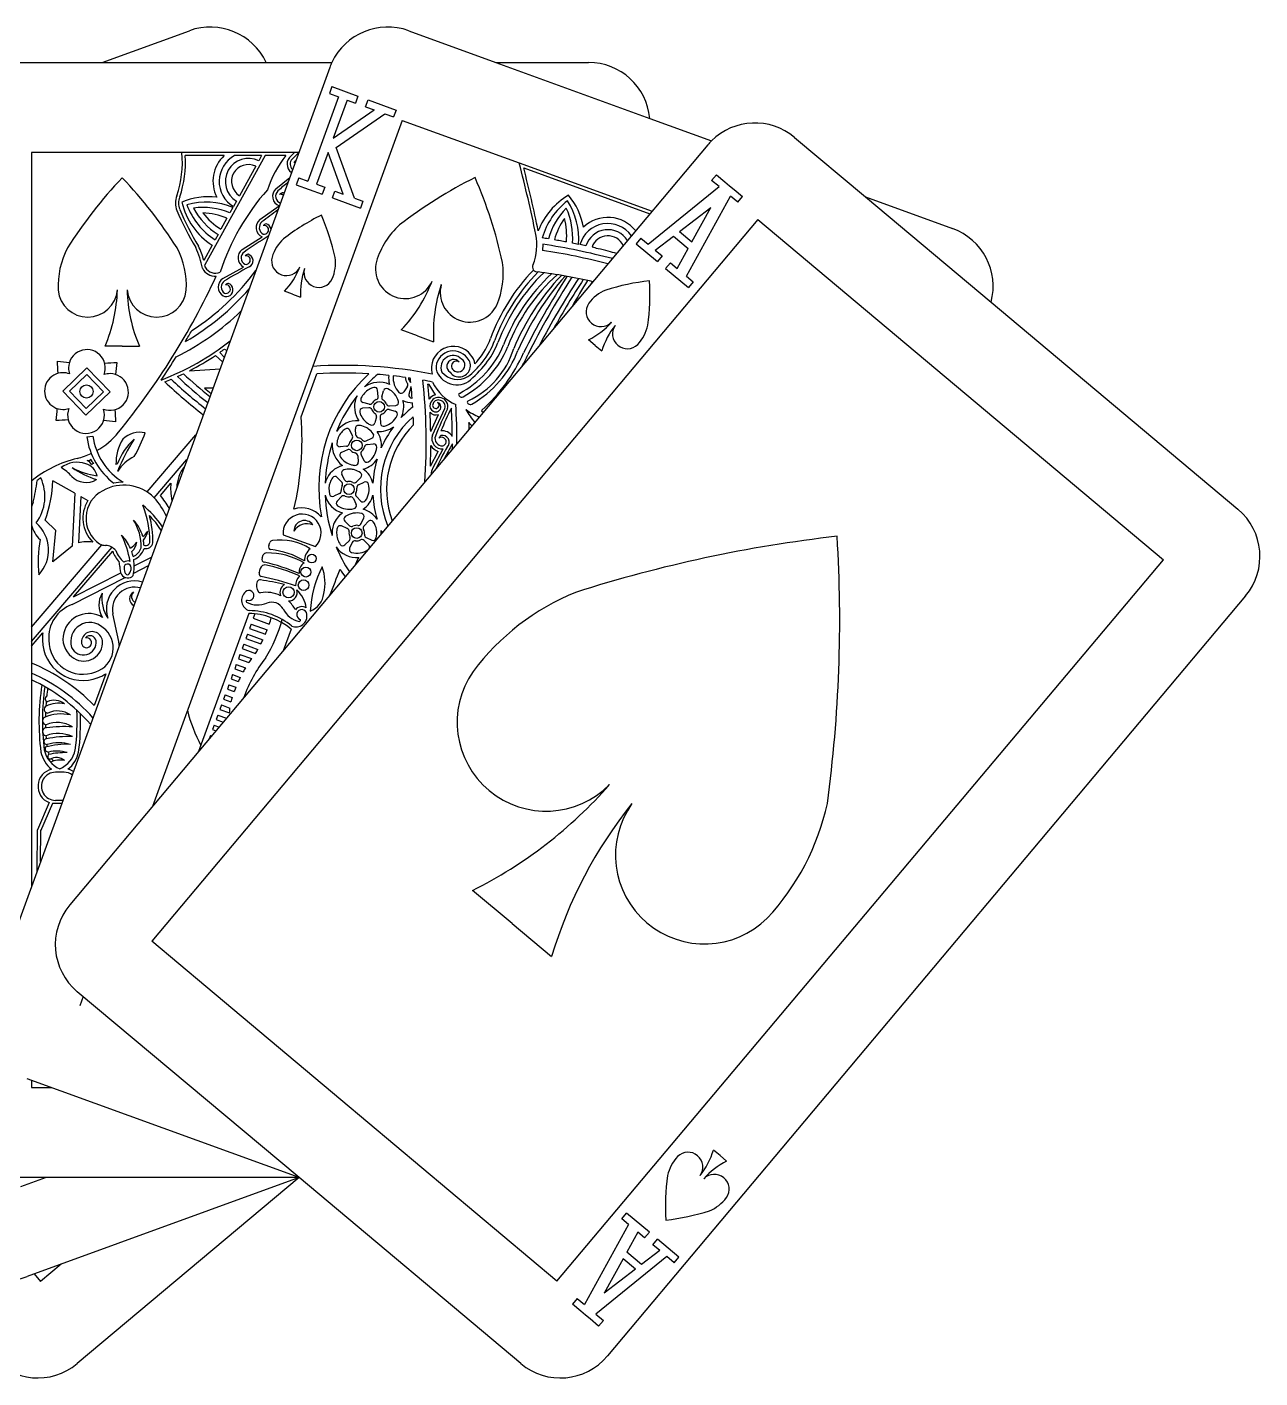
# Model space of a CAD drawing. Extents: x -8.12 to -1.88, y -2.46 to 1.93.
# Drawn here: x -5.883 to -1.879, y -2.463 to 1.927 of the extents above; entities that cross this region are included whole.
import ezdxf

# ---------------------------------------------------------------- set-up
doc = ezdxf.new("R2010")
doc.units = 0
doc.header["$MEASUREMENT"] = 0
doc.linetypes.add('solid', pattern=[0])
doc.layers.get('0').update_dxf_attribs({"linetype": 'solid'})
doc.layers.add('7', color=7, linetype='solid')

msp = doc.modelspace()

# ---------------------------------------------------------------- linework, layer by layer
at = {"color": 3, "linetype": 'solid'}
for p, q in [((-4.900166, 1.795419), (-6.002846, -1.234169)), ((-4.893011, 1.733211), (-4.901219, 1.710658)), ((-4.893011, 1.733211), (-4.808439, 1.702429)), ((-4.872089, 1.700055), (-4.971746, 1.42625)), ((-4.901219, 1.710658), (-4.872089, 1.700055)), ((-4.843898, 1.689795), (-4.888997, 1.565886)), ((-4.843898, 1.689795), (-4.816647, 1.679876)), ((-4.808439, 1.702429), (-4.816647, 1.679876)), ((-4.783758, 1.667905), (-4.775549, 1.690458)), ((-4.775549, 1.690458), (-4.684399, 1.657282)), ((-4.888997, 1.565886), (-4.755498, 1.657619)), ((-4.879749, 1.535841), (-4.720868, 1.645015)), ((-4.783758, 1.667905), (-4.755498, 1.657619)), ((-4.720868, 1.645015), (-4.692608, 1.634729)), ((-4.684399, 1.657282), (-4.692608, 1.634729)), ((-4.664759, 1.623529), (-4.955474, 0.824795)), ((-4.664759, 1.623529), (-4.284615, 1.485168)), ((-3.672373, 1.543719), (-5.744733, -0.926023)), ((-5.380164, 1.519), (-5.869, 1.519)), ((-5.869, 1.519), (-5.869, 0.451476)), ((-5.000774, 1.519), (-5.380164, 1.519)), ((-5.243233, 1.509), (-5.369394, 1.509)), ((-5.110162, 1.509), (-5.305912, 1.154332)), ((-5.121584, 1.509), (-5.209168, 1.509)), ((-5.121584, 1.509), (-5.130994, 1.49195)), ((-5.042922, 1.509), (-5.110162, 1.509)), ((-5.025386, 1.508784), (-5.0141, 1.519)), ((-4.905799, 1.519724), (-4.943555, 1.41599)), ((-4.856262, 1.384218), (-4.905799, 1.519724)), ((-4.819417, 1.370808), (-4.879749, 1.535841)), ((-5.140666, 1.474426), (-5.193359, 1.378955)), ((-4.284615, 1.485168), (-3.853246, 1.328163)), ((-4.270199, 1.469279), (-3.860087, 1.320011)), ((-5.075565, 1.401564), (-5.030224, 1.438086)), ((-5.000876, 1.436853), (-5.009085, 1.4143)), ((-5.009085, 1.4143), (-4.924512, 1.383519)), ((-5.000876, 1.436853), (-4.971746, 1.42625)), ((-4.943555, 1.41599), (-4.916304, 1.406071)), ((-4.916304, 1.406071), (-4.924512, 1.383519)), ((-3.8659, 1.221296), (-3.635861, 1.408636)), ((-3.659837, 1.428755), (-3.64441, 1.44714)), ((-3.635861, 1.408636), (-3.659837, 1.428755)), ((-3.64441, 1.44714), (-3.616913, 1.424067)), ((-3.616913, 1.424067), (-3.601895, 1.411465)), ((-3.601895, 1.411465), (-3.586877, 1.398864)), ((-5.20303, 1.361432), (-5.212699, 1.343914)), ((-4.891623, 1.371548), (-4.883415, 1.394101)), ((-4.891623, 1.371548), (-4.800473, 1.338372)), ((-4.883415, 1.394101), (-4.856262, 1.384218)), ((-4.819417, 1.370808), (-4.792264, 1.360925)), ((-4.792264, 1.360925), (-4.800473, 1.338372)), ((-3.74172, 1.117097), (-3.59866, 1.377421)), ((-3.574806, 1.357406), (-3.59866, 1.377421)), ((-3.586877, 1.398864), (-3.559379, 1.375791)), ((-3.574806, 1.357406), (-3.559379, 1.375791)), ((-5.214708, 1.340273), (-5.224315, 1.322867)), ((-5.127202, 1.30114), (-5.064813, 1.345726)), ((-3.764634, 1.262199), (-3.662871, 1.340437)), ((-3.724413, 1.228449), (-3.662871, 1.340437)), ((-3.509953, 1.301682), (-5.478168, -1.043947)), ((-5.233922, 1.305461), (-5.253479, 1.270027)), ((-3.509953, 1.301682), (-2.192356, 0.196087)), ((-5.263036, 1.252711), (-5.27259, 1.2354)), ((-5.184534, 1.203856), (-5.119682, 1.244776)), ((-3.889647, 1.241222), (-3.905074, 1.222837)), ((-3.889647, 1.241222), (-3.865899, 1.221296)), ((-3.842918, 1.202012), (-3.784119, 1.247219)), ((-3.784119, 1.247219), (-3.736196, 1.207007)), ((-3.764634, 1.262199), (-3.724413, 1.228449)), ((-5.282141, 1.218096), (-5.30937, 1.168761)), ((-4.2081, 1.221239), (-4.209306, 1.201192)), ((-3.905074, 1.222837), (-3.83613, 1.164986)), ((-3.842918, 1.202012), (-3.820703, 1.183371)), ((-3.771756, 1.1423), (-3.736196, 1.207007)), ((-5.247371, 1.110032), (-5.180271, 1.147152)), ((-3.820703, 1.183371), (-3.83613, 1.164986)), ((-3.809318, 1.142489), (-3.793891, 1.160874)), ((-3.809318, 1.142489), (-3.735012, 1.080138)), ((-3.793891, 1.160874), (-3.771756, 1.1423)), ((-3.74172, 1.117097), (-3.719585, 1.098523)), ((-3.719585, 1.098523), (-3.735012, 1.080138)), ((-5.020972, 1.058561), (-5.047225, 1.068117)), ((-5.020972, 1.058561), (-4.994718, 1.049006)), ((-4.615358, 0.923411), (-4.667864, 0.942522)), ((-4.615358, 0.923411), (-4.562851, 0.9043)), ((-5.574123, 0.89), (-5.63, 0.89)), ((-5.574123, 0.89), (-5.518247, 0.89)), ((-5.242025, 0.88046), (-5.234869, 0.875829)), ((-4.037914, 0.892617), (-4.059316, 0.910576)), ((-4.037914, 0.892617), (-4.016512, 0.874659)), ((-5.271152, 0.860103), (-5.248401, 0.838651)), ((-5.257617, 0.869343), (-5.242732, 0.854227)), ((-5.766822, 0.744105), (-5.68874, 0.819097)), ((-5.745613, 0.743677), (-5.689168, 0.797888)), ((-5.689168, 0.797888), (-5.634956, 0.741443)), ((-5.68874, 0.819097), (-5.613748, 0.741015)), ((-4.955474, 0.824795), (-5.476271, -0.606083)), ((-5.355927, 0.810059), (-5.256547, 0.81627)), ((-4.99286, 0.660679), (-4.942158, 0.799981)), ((-5.27955, 0.75307), (-5.306433, 0.75307)), ((-4.742752, 0.72645), (-4.744542, 0.746907)), ((-4.648261, 0.757963), (-4.66004, 0.741141)), ((-4.636595, 0.756835), (-4.642937, 0.733166)), ((-4.557111, 0.731776), (-4.577341, 0.765291)), ((-5.69183, 0.666023), (-5.766822, 0.744105)), ((-5.691402, 0.687232), (-5.745613, 0.743677)), ((-5.613748, 0.741015), (-5.69183, 0.666023)), ((-5.634956, 0.741443), (-5.691402, 0.687232)), ((-4.772456, 0.701525), (-4.792292, 0.70684)), ((-4.731058, 0.725427), (-4.725743, 0.745263)), ((-4.773479, 0.689831), (-4.793937, 0.688041)), ((-4.748555, 0.660127), (-4.75387, 0.640291)), ((-4.73686, 0.659104), (-4.73507, 0.638646)), ((-4.707156, 0.684028), (-4.68732, 0.678713)), ((-4.706133, 0.695723), (-4.685675, 0.697513)), ((-4.572302, 0.612463), (-4.546764, 0.667702)), ((-4.566481, 0.601225), (-4.526458, 0.687796)), ((-4.826569, 0.598196), (-4.835248, 0.616808)), ((-4.81523, 0.601234), (-4.81702, 0.621692)), ((-5.689265, 0.59517), (-5.669454, 0.597913)), ((-5.493267, 0.416097), (-5.334625, 0.601752)), ((-4.781649, 0.581847), (-4.763037, 0.590525)), ((-4.778611, 0.570507), (-4.758153, 0.572297)), ((-4.845957, 0.564615), (-4.866414, 0.562825)), ((-4.842919, 0.553276), (-4.86153, 0.544597)), ((-4.809338, 0.533888), (-4.807548, 0.513431)), ((-4.797999, 0.536926), (-4.78932, 0.518315)), ((-4.573369, 0.499871), (-4.547726, 0.547873)), ((-4.565403, 0.493562), (-4.532072, 0.555953)), ((-5.590325, 0.50643), (-5.594405, 0.50541)), ((-5.469917, 0.397242), (-5.363905, 0.521307)), ((-5.869, 0.451476), (-5.869, -0.866431)), ((-5.728091, 0.412419), (-5.799831, 0.452748)), ((-5.450224, 0.404896), (-5.415812, 0.445167)), ((-4.861466, 0.44901), (-4.875987, 0.463531)), ((-4.85185, 0.455743), (-4.860528, 0.474355)), ((-4.813663, 0.44901), (-4.799142, 0.463531)), ((-4.806929, 0.439394), (-4.788318, 0.448073)), ((-5.728091, 0.412419), (-5.737137, 0.24055)), ((-5.708645, 0.40137), (-5.716567, 0.250863)), ((-5.708645, 0.40137), (-5.685734, 0.388352)), ((-4.868199, 0.410823), (-4.886811, 0.402144)), ((-4.861466, 0.401207), (-4.875987, 0.386686)), ((-4.813663, 0.401207), (-4.799142, 0.386686)), ((-4.823279, 0.394474), (-4.8146, 0.375862)), ((-5.789433, 0.290436), (-5.824737, 0.324703)), ((-4.8365, 0.306502), (-4.851021, 0.321023)), ((-4.798313, 0.313235), (-4.789635, 0.331847)), ((-4.788697, 0.306502), (-4.774176, 0.321023)), ((-5.799081, 0.188591), (-5.789433, 0.290436)), ((-5.051591, 0.276604), (-4.94667, 0.238416)), ((-4.843233, 0.296885), (-4.861845, 0.305564)), ((-4.781964, 0.268315), (-4.763352, 0.259636)), ((-5.869, -0.023615), (-5.640048, 0.244322)), ((-5.869, -0.069795), (-5.607357, 0.2364)), ((-5.737137, 0.24055), (-5.799082, 0.188591)), ((-5.732013, 0.075125), (-5.605192, 0.22354)), ((-5.098511, 0.241757), (-5.094914, 0.251639)), ((-4.8365, 0.258699), (-4.851021, 0.244178)), ((-4.826884, 0.251965), (-4.835563, 0.233354)), ((-4.788697, 0.258699), (-4.774176, 0.244178)), ((-5.582165, 0.17391), (-5.584205, 0.19125)), ((-5.536865, 0.152395), (-5.489337, 0.176684)), ((-5.535246, 0.175683), (-5.479294, 0.204277)), ((-5.119799, 0.200812), (-5.115954, 0.211376)), ((-4.162124, -2.148239), (-2.192356, 0.196087)), ((-5.736586, 0.050327), (-5.564409, 0.138318)), ((-5.732013, 0.075125), (-5.578828, 0.15341)), ((-5.547995, 0.15606), (-5.545445, 0.16473)), ((-1.925792, 0.078164), (-3.998152, -2.391579)), ((-5.585483, -0.069719), (-5.604329, 0.020583)), ((-5.162809, 0.021243), (-5.32592, -0.426902)), ((-5.143735, 0.020091), (-5.14894, 0.005791)), ((-5.14894, 0.005791), (-5.096494, -0.013298)), ((-5.869, -0.085189), (-5.832149, -0.042063)), ((-5.15578, -0.013003), (-5.16091, -0.027099)), ((-5.16091, -0.027099), (-5.109025, -0.045983)), ((-5.15578, -0.013003), (-5.103363, -0.032082)), ((-5.025956, -0.029632), (-5.05153, -0.099896)), ((-5.179721, -0.078782), (-5.184852, -0.092877)), ((-5.179721, -0.078782), (-5.133576, -0.095577)), ((-5.167751, -0.045893), (-5.172881, -0.059988)), ((-5.172881, -0.059988), (-5.123953, -0.077796)), ((-5.167751, -0.045893), (-5.11726, -0.06427)), ((-5.191692, -0.111671), (-5.196822, -0.125766)), ((-5.196822, -0.125766), (-5.162692, -0.138189)), ((-5.191692, -0.111671), (-5.1538, -0.125462)), ((-5.184852, -0.092877), (-5.141085, -0.108807)), ((-5.627818, -0.17455), (-5.665378, -0.277746)), ((-5.203663, -0.14456), (-5.208793, -0.158656)), ((-5.208793, -0.158656), (-5.181377, -0.168634)), ((-5.203663, -0.14456), (-5.173716, -0.15546)), ((-5.227604, -0.210339), (-5.232735, -0.224434)), ((-5.227604, -0.210339), (-5.205166, -0.218506)), ((-5.215634, -0.177449), (-5.220764, -0.191545)), ((-5.220764, -0.191545), (-5.197287, -0.20009)), ((-5.215634, -0.177449), (-5.190802, -0.186488)), ((-5.239575, -0.243228), (-5.244705, -0.257323)), ((-5.244705, -0.257323), (-5.221048, -0.265934)), ((-5.239575, -0.243228), (-5.216856, -0.251497)), ((-5.232735, -0.224434), (-5.210503, -0.232526)), ((-5.251546, -0.276117), (-5.256676, -0.290213)), ((-5.256676, -0.290213), (-5.225254, -0.301649)), ((-5.251546, -0.276117), (-5.224721, -0.285881)), ((-5.275487, -0.341896), (-5.280617, -0.355991)), ((-5.275487, -0.341896), (-5.25948, -0.347722)), ((-5.263516, -0.309006), (-5.268647, -0.323102)), ((-5.268647, -0.323102), (-5.2458, -0.331417)), ((-5.263516, -0.309006), (-5.235539, -0.319189)), ((-5.287458, -0.374785), (-5.291494, -0.385874)), ((-5.287458, -0.374785), (-5.283422, -0.376254)), ((-5.280617, -0.355991), (-5.269741, -0.35995)), ((-5.762777, -0.494656), (-5.791193, -0.494656)), ((-5.811665, -0.59313), (-5.849377, -0.682091)), ((-5.800916, -0.595958), (-5.83925, -0.686384)), ((-5.770556, -0.595958), (-5.800916, -0.595958)), ((-5.766916, -0.585958), (-5.791193, -0.585958)), ((-5.850523, -0.815665), (-5.849377, -0.682091)), ((-5.839257, -0.784712), (-5.838378, -0.682186)), ((-4.307992, -0.986141), (-4.436404, -0.87839)), ((-4.307992, -0.986141), (-4.17958, -1.093891)), ((-4.162124, -2.148239), (-5.478168, -1.043947)), ((-5.701078, -1.223735), (-5.712025, -1.25381)), ((-5.869, -1.49572), (-5.869, -1.519)), ((-5.869, -1.519), (-5.805038, -1.519)), ((-3.632611, -1.740477), (-3.654013, -1.722519)), ((-3.632611, -1.740477), (-3.611209, -1.758435)), ((-5.821618, -1.81201), (-5.904247, -1.842084)), ((-3.951716, -1.945732), (-3.936289, -1.927347)), ((-3.861983, -1.989697), (-3.936289, -1.927347)), ((-3.92958, -1.964306), (-4.07264, -2.22463)), ((-3.92958, -1.964306), (-3.951716, -1.945732)), ((-3.899545, -1.989509), (-3.935104, -2.054216)), ((-3.877409, -2.008083), (-3.899545, -1.989509)), ((-3.861983, -1.989697), (-3.877409, -2.008083)), ((-3.850598, -2.03058), (-3.835171, -2.012195)), ((-3.766227, -2.070046), (-3.835171, -2.012195)), ((-3.887182, -2.094427), (-3.935104, -2.054216)), ((-3.828383, -2.049221), (-3.887182, -2.094427)), ((-3.828383, -2.049221), (-3.850598, -2.03058)), ((-5.772069, -2.09302), (-5.839428, -2.149541)), ((-3.805401, -2.068505), (-4.03544, -2.255845)), ((-3.946888, -2.075658), (-4.00843, -2.187646)), ((-3.906667, -2.109407), (-3.946888, -2.075658)), ((-3.781654, -2.088431), (-3.805401, -2.068505)), ((-3.781654, -2.088431), (-3.766227, -2.070046)), ((-5.86, -2.125024), (-5.839428, -2.149541)), ((-3.906667, -2.109407), (-4.00843, -2.187646)), ((-4.096494, -2.204614), (-4.111921, -2.222999)), ((-4.084424, -2.246072), (-4.111921, -2.222999)), ((-4.096494, -2.204614), (-4.07264, -2.22463)), ((-4.069406, -2.258674), (-4.084424, -2.246072)), ((-4.054387, -2.271276), (-4.069406, -2.258674)), ((-4.02689, -2.294349), (-4.054387, -2.271276)), ((-4.03544, -2.255845), (-4.011463, -2.275964)), ((-4.011463, -2.275964), (-4.02689, -2.294349))]:
    msp.add_line(p, q, dxfattribs=at)
for centre, radius in [((-5.690285, 0.74256), 0.021304), ((-4.739806, 0.692777), 0.01725), ((-4.812284, 0.567561), 0.01725), ((-4.837564, 0.425108), 0.01725), ((-4.812599, 0.2826), 0.01725), ((-4.95848, 0.199615), 0.014151), ((-4.977545, 0.156006), 0.016279), ((-5.033916, 0.090164), 0.018125), ((-4.985118, 0.113269), 0.017315)]:
    msp.add_circle(centre, radius, dxfattribs=at)
for centre, radius, start, end in [((-5.725227, 1.488002), 0.346453, -18.419935, 5.133296), ((-5.725227, 1.488002), 0.356453, -18.419935, 3.377181), ((-4.738227, 1.273201), 0.385279, 142.264175, 161.114055), ((-5.004931, 1.481757), 0.033895, 127.119155, 234.897327), ((-5.004931, 1.481757), 0.023895, 137.184056, 228.309707), ((-4.013611, 0.481414), 1.432206, 133.569507, 134.781203), ((-5.002672, 1.477035), 0.01691, 118.013601, 144.379989), ((-5.011875, 1.473475), 0.014157, 91.285287, 108.719242), ((-4.49972, 0.417445), 1.481474, 136.48767, 147.703403), ((-6.648527, 0.417445), 1.481474, 32.296597, 43.51233), ((-4.119976, 0.321386), 1.432206, 129.757663, 131.481203), ((-3.767372, 0.111887), 1.481474, 116.48767, 127.703403), ((-5.78659, 0.846822), 1.481474, 12.296597, 23.51233), ((-5.342774, 1.35456), 0.058854, 155.965801, 204.034199), ((-5.342774, 1.35456), 0.048854, 155.965801, 204.034199), ((-4.530132, 0.891203), 0.764631, 138.495321, 161.743338), ((-5.052069, 1.377134), 0.033895, 133.884056, 247.914608), ((-5.052069, 1.377134), 0.023895, 133.884056, 249.234226), ((-5.050086, 1.37229), 0.01691, 106.024107, 141.079989), ((-5.059478, 1.369266), 0.014157, 53.793863, 105.419242), ((-5.058254, 1.36677), 0.022053, 64.933457, 80.866641), ((-4.468189, 1.726883), 1.009384, 203.116947, 210.787151), ((-4.468189, 1.726883), 0.999384, 203.116947, 210.813177), ((-4.235377, 0.167746), 1.432206, 125.576012, 128.181203), ((-5.105151, 1.275399), 0.033895, 130.584056, 244.614608), ((-5.105151, 1.275399), 0.023895, 130.584056, 242.762144), ((-5.113, 1.26797), 0.014157, -102.595618, 102.119242), ((-5.10345, 1.270449), 0.01691, 102.724107, 137.779989), ((-5.111922, 1.265408), 0.022053, 16.569741, 77.566641), ((-4.596978, 0.652799), 0.740737, 116.48767, 127.703403), ((-5.606588, 1.020267), 0.740737, 12.296597, 23.51233), ((-4.495746, 1.088469), 0.264193, 132.256323, 163.040575), ((-4.359431, 0.021004), 1.432206, 121.125857, 124.881203), ((-4.961166, 1.141091), 0.132097, 132.256323, 163.040575), ((-4.524803, -0.866871), 2.131991, 80.969587, 81.504037), ((-4.524803, -0.866871), 2.131991, 79.900686, 80.435137), ((-4.524803, -0.866871), 2.131991, 79.366236, 79.900686), ((-5.518179, 1.086014), 0.264193, 152.256323, 183.040575), ((-5.630068, 1.086014), 0.264193, 356.959425, 387.743677), ((-5.567954, 1.099144), 0.257791, 9.774626, 25.525631), ((-5.567954, 1.099144), 0.267791, 15.068033, 25.625118), ((-5.164002, 1.176887), 0.033895, 127.284056, 241.314608), ((-5.164002, 1.176887), 0.023895, 127.284056, 239.462144), ((-5.162588, 1.171848), 0.01691, 99.424107, 134.479989), ((-5.171337, 1.167303), 0.022053, -65.068924, 74.266641), ((-4.524803, -0.866871), 2.091991, 75.374846, 81.326022), ((-4.524803, -0.866871), 2.111991, 75.117776, 81.375695), ((-4.524803, -0.866871), 2.131991, 78.297336, 78.831786), ((-4.524803, -0.866871), 2.131991, 77.627868, 78.166845), ((-4.524803, -0.866871), 2.131991, 76.547218, 77.088342), ((-4.524803, -0.866871), 2.131991, 75.625086, 76.547218), ((-4.524803, -0.866871), 2.131991, 74.866054, 75.625086), ((-5.271876, 1.164638), 0.047314, 207.337102, 273.454311), ((-5.567954, 1.099144), 0.267791, 10.128292, 11.89312), ((-5.271876, 1.164638), 0.037314, 209.548795, 294.71729), ((-4.491726, -0.118354), 1.432206, 117.906467, 121.581203), ((-5.172265, 1.169923), 0.014157, -105.895618, 98.819242), ((-5.04094, 1.167314), 0.048177, 165.197296, 335.399486), ((-5.223604, 1.235169), 0.242932, 316.555752, 338.784768), ((-4.752225, 1.063601), 0.242932, 161.215232, 183.444248), ((-4.93577, 1.129035), 0.048177, 164.600514, 334.802704), ((-5.013737, 1.160225), 0.132097, 336.959425, 367.743677), ((-4.655295, 1.140915), 0.096353, 165.197296, 335.399486), ((-4.600888, 1.126737), 0.264193, 336.959425, 367.743677), ((-4.225912, 1.146589), 0.015808, 148.756794, 278.304871), ((-7.435106, 2.118887), 2.386391, 320.782443, 335.186774), ((-5.756928, 1.58618), 0.763593, 302.379922, 323.868664), ((-5.228425, 1.081927), 0.033895, 123.984056, 238.228236), ((-5.228425, 1.081927), 0.023895, 123.984056, 236.162144), ((-5.020623, 1.276625), 0.485864, 316.555752, 338.784768), ((-3.786179, 0.698701), 0.629979, 135.898546, 159.985897), ((-3.786179, 0.698701), 0.614979, 135.342826, 159.985897), ((-3.765069, 0.677723), 0.630188, 134.317851, 159.205898), ((-3.765069, 0.677723), 0.610188, 132.854049, 159.205898), ((-3.765069, 0.677723), 0.595188, 131.701321, 159.205898), ((-4.433034, -0.577747), 1.721478, 76.978239, 83.013066), ((-3.778269, 0.366312), 0.740737, 96.48767, 107.703403), ((-4.60131, 1.056925), 0.740737, 352.296597, 363.51233), ((-5.686043, 1.080728), 0.096353, 185.197296, 355.399486), ((-6.075755, 1.083304), 0.485864, 336.555752, 358.784768), ((-5.072492, 1.083304), 0.485864, 181.215232, 203.444248), ((-5.462204, 1.080728), 0.096353, 184.600514, 354.802704), ((-5.756928, 1.58618), 0.783593, 299.711331, 319.408056), ((-5.2363, 1.07278), 0.022053, -116.885271, 70.966641), ((-5.237076, 1.07545), 0.014157, -109.195618, 95.519242), ((-5.227304, 1.076814), 0.01691, 96.124107, 131.179989), ((-4.077864, 0.933489), 0.485864, 161.215232, 183.444248), ((-4.444955, 1.064358), 0.096353, 164.600514, 334.802704), ((-3.953488, 0.949715), 0.132097, 112.256323, 143.040575), ((-4.019482, 1.001641), 0.048177, 145.197296, 315.399486), ((-5.756928, 1.58618), 0.813593, 296.125719, 314.368048), ((-4.167923, 1.127879), 0.242932, 296.555752, 318.784768), ((-7.435106, 2.118887), 2.396391, 329.582554, 330.567717), ((-3.783651, 0.805436), 0.242932, 141.215232, 163.444248), ((-3.933747, 0.9297), 0.048177, 144.600514, 314.802704), ((-3.996344, 0.985675), 0.132097, 316.959425, 347.743677), ((-5.68874, 0.819097), 0.05969, 338.766592, 540), ((-5.756928, 1.58618), 0.863593, 290.978945, 308.145539), ((-5.756928, 1.58618), 0.873593, 304.859048, 306.114971), ((-4.498674, 0.817964), 0.071404, 36.767815, 195.376564), ((-4.59892, 0.994742), 0.235, 320.886945, 339.985897), ((-4.59892, 0.994742), 0.25, 320.886945, 339.985897), ((-4.587924, 0.990199), 0.25, 323.360717, 339.205898), ((-5.668427, 1.825369), 0.991166, 263.251777, 265.533595), ((-6.773062, 0.764417), 0.991135, 2.15366, 4.435549), ((-5.668427, 1.825369), 0.991166, 272.153594, 274.435421), ((-4.607507, 0.720703), 0.991135, 173.251562, 175.533453), ((-7.435106, 2.118887), 2.396391, 326.028557, 328.189215), ((-5.756928, 1.58618), 0.873593, 297.324163, 303.784147), ((-4.498674, 0.817964), 0.056404, 36.767815, 182.779495), ((-4.500013, 0.820635), 0.039137, 44.176761, 202.365468), ((-4.497461, 0.82423), 0.022593, 36.667123, 238.291778), ((-4.479924, 0.826586), 0.036479, 216.264409, 403.562591), ((-4.489218, 0.825168), 0.015975, 51.797703, 233.60135), ((-4.48375, 0.828929), 0.022351, 228.031773, 418.116207), ((-4.647162, 1.033965), 0.312175, 308.865081, 320.886945), ((-4.479924, 0.826586), 0.051479, 6.505572, 43.562591), ((-4.707045, 1.078793), 0.398455, 311.577362, 323.360717), ((-4.647162, 1.033965), 0.297175, 317.296361, 320.886945), ((-5.766822, 0.744105), 0.05969, 89.999943, 270), ((-5.766822, 0.744105), 0.05969, 68.766592, 89.999943), ((-5.68874, 0.819097), 0.05969, 180, 198.920618), ((-5.613748, 0.741015), 0.05969, 248.766592, 450), ((-5.613748, 0.741015), 0.05969, 90, 108.920618), ((-5.756928, 1.58618), 0.873593, 294.462914, 295.87844), ((-4.298431, 1.971272), 1.611165, 227.100767, 231.722216), ((-4.298431, 1.971272), 1.591165, 227.391011, 231.484187), ((-4.857312, -0.664925), 1.492362, 78.803026, 93.718516), ((-4.857312, -0.664925), 1.467362, 86.706788, 93.314801), ((-4.433147, 0.429632), 0.502688, 132.540316, 190.767373), ((-4.420979, 0.424648), 0.494617, 130.962995, 137.710295), ((-4.857312, -0.664925), 1.467362, 84.173149, 85.619509), ((-4.628873, 0.785652), 0.08, 173.394141, 194.658046), ((-4.628873, 0.785652), 0.06525, 173.283136, 224.57225), ((-4.857312, -0.664925), 1.467362, 82.035128, 83.597182), ((-4.48762, 0.834443), 0.070077, 195.914014, 309.954426), ((-4.484799, 0.849472), 0.06749, 220.38671, 299.783441), ((-5.756928, 1.58618), 0.873593, 291.596218, 293.061097), ((-4.298431, 1.971272), 1.651165, 226.482197, 232.180062), ((-4.298431, 1.971272), 1.631165, 226.797813, 231.954094), ((-4.298431, 1.971272), 1.581165, 230.393907, 231.362788), ((-4.739806, 0.692777), 0.06525, 120, 154.57225), ((-4.739806, 0.692777), 0.08, 65.215368, 126.039011), ((-4.739806, 0.692777), 0.06525, 105.42775, 120), ((-4.754504, 0.746036), 0.01, 5, 105.42775), ((-4.716083, 0.742674), 0.01, 64.57225, 165), ((-4.739806, 0.692777), 0.06525, 15.42775, 64.57225), ((-4.628873, 0.785652), 0.02525, 174.022984, 218.51956), ((-4.656453, 0.763699), 0.01, 325, 398.51956), ((-4.628873, 0.785652), 0.01525, 175.4562, 236.42514), ((-4.857312, -0.664925), 1.467362, 81.43314, 81.644189), ((-6.527156, 0.574699), 1.900219, 5.967553, 6.386352), ((-4.631765, 0.75554), 0.005, 144.604826, 165), ((-6.527156, 0.574699), 1.900219, 4.400692, 5.548754), ((-6.527156, 0.574699), 1.940219, -3.716922, 6.053172), ((-4.857312, -0.664925), 1.467362, 78.568007, 79.811505), ((-4.857312, -0.664925), 1.457362, 78.924153, 79.083697), ((-6.527156, 0.574699), 1.955219, 4.207342, 5.616791), ((-4.427689, 0.841272), 0.154525, 206.085505, 245.893629), ((-4.420979, 0.424648), 0.494617, 142.163124, 157.710305), ((-4.739806, 0.692777), 0.08, 160, 214.658032), ((-4.739806, 0.692777), 0.08, 153.834408, 160), ((-4.789704, 0.7165), 0.01, 154.57225, 255), ((-4.769868, 0.711185), 0.01, 255, 328.51956), ((-4.739806, 0.692777), 0.02525, 111.48044, 148.51956), ((-4.752714, 0.725578), 0.01, 291.48044, 365), ((-4.721398, 0.722839), 0.01, 165, 238.51956), ((-4.739806, 0.692777), 0.02525, 21.48044, 58.51956), ((-4.686547, 0.707474), 0.01, 275, 375.42775), ((-4.668231, 0.746877), 0.01, 224.57225, 325), ((-4.739806, 0.692777), 0.08, 334.183269, 374.658057), ((-4.628873, 0.785652), 0.08, 245.215368, 268.148677), ((-4.633277, 0.730578), 0.01, 165, 265.42775), ((-4.628873, 0.785652), 0.06525, 265.42775, 266.779099), ((-6.527156, 0.574699), 1.900219, 3.535797, 3.952907), ((-4.546011, 0.693783), 0.039581, 106.285761, 142.011195), ((-4.546011, 0.693783), 0.029581, -14.060119, 163.776321), ((-4.555477, 0.698004), 0.010482, -211.439574, 60.334325), ((-4.547721, 0.697393), 0.01777, 67.539756, 159.999864), ((-4.555186, 0.692089), 0.0158, 235.899178, 431.945847), ((-4.545317, 0.694341), 0.019962, -19.138999, 77.310204), ((-6.773062, 0.764417), 0.991135, 353.251562, 355.533453), ((-5.766822, 0.744105), 0.05969, 270, 288.920618), ((-5.69183, 0.666023), 0.05969, 158.766592, 378.920618), ((-4.607507, 0.720703), 0.991135, 182.15366, 184.435549), ((-5.983183, 0.587341), 0.993035, -13.243508, 4.235289), ((-4.793065, 0.678079), 0.01, 95, 195.42775), ((-4.739806, 0.692777), 0.06525, 195.42775, 234.306295), ((-4.772608, 0.679869), 0.01, 21.48044, 95), ((-4.739806, 0.692777), 0.02525, 201.48044, 238.51956), ((-4.758214, 0.662715), 0.01, 345, 418.51956), ((-4.726898, 0.659975), 0.01, 111.48044, 185), ((-4.420979, 0.424648), 0.314617, 131.363305, 202.379717), ((-4.739806, 0.692777), 0.02525, 291.48044, 328.51956), ((-4.739806, 0.692777), 0.06525, 285.42775, 334.57225), ((-4.709744, 0.674369), 0.01, 75, 148.51956), ((-4.707004, 0.705685), 0.01, 201.48044, 275), ((-4.689908, 0.669054), 0.01, 334.57225, 435), ((-4.420979, 0.424648), 0.339617, 128.104142, 136.613409), ((-6.527156, 0.574699), 1.900219, 1.800228, 2.596394), ((-4.556604, 0.696209), 0.018743, 161.849736, 246.612029), ((-4.555186, 0.692089), 0.0258, 221.491037, 289.050351), ((-6.527156, 0.574699), 1.955219, 1.106711, 2.940409), ((-3.230862, 0.057113), 1.432206, 153.926734, 157.818083), ((-3.230862, 0.057113), 1.422206, 153.636068, 156.921347), ((-6.527156, 0.574699), 2.025219, 0.608006, 3.226198), ((-6.527156, 0.574699), 2.040219, -0.048874, 3.527323), ((-4.023047, 0.953768), 0.512119, 211.781413, 217.529932), ((-5.712142, -0.340249), 0.991166, 92.153594, 94.435421), ((-5.712142, -0.340249), 0.991166, 83.251777, 85.533595), ((-4.812284, 0.567561), 0.08, 85.215402, 146.039085), ((-4.812284, 0.567561), 0.06525, 125.42775, 140), ((-4.844311, 0.612582), 0.01, 25, 125.42775), ((-4.807058, 0.622564), 0.01, 84.57225, 185), ((-4.812284, 0.567561), 0.06525, 65.5671, 84.57225), ((-4.812284, 0.567561), 0.06525, 54.306321, 65.5671), ((-4.739806, 0.692777), 0.06525, 234.306295, 244.57225), ((-4.812284, 0.567561), 0.06525, 35.42775, 54.306321), ((-4.763529, 0.642879), 0.01, 244.57225, 345), ((-4.739806, 0.692777), 0.08, 265.215402, 305.69015), ((-4.725108, 0.639518), 0.01, 185, 285.42775), ((-4.420979, 0.424648), 0.339617, 143.26001, 156.613396), ((-4.420979, 0.424648), 0.294617, 134.608113, 200.324859), ((-4.534271, 0.577893), 0.037053, 29.590754, 97.715421), ((-4.023047, 0.953768), 0.527119, 216.271147, 217.890251), ((-6.527156, 0.574699), 2.080219, 1.248952, 1.851832), ((-5.462414, 0.62658), 0.229016, 187.883006, 232.612591), ((-5.462414, 0.62658), 0.209016, 187.883006, 238.570165), ((-5.779935, 0.768118), 0.25, 299.441044, 320.782443), ((-5.447934, 0.509985), 0.146543, 147.820501, 181.788999), ((-5.387941, 0.42921), 0.216615, 132.845727, 159.115641), ((-4.980244, 0.236008), 0.657226, 147.614189, 157.92846), ((-5.516375, 0.52943), 0.080772, 77.973637, 133.490386), ((-5.91568, 0.75309), 0.440562, 329.714404, 340.831131), ((-4.420979, 0.424648), 0.494617, 162.163111, 177.710297), ((-4.812284, 0.567561), 0.08, 173.834331, 234.658033), ((-4.867286, 0.572787), 0.01, 174.57225, 275), ((-4.812284, 0.567561), 0.06525, 140, 174.57225), ((-4.846829, 0.574577), 0.01, 275, 348.51956), ((-4.812284, 0.567561), 0.02525, 131.48044, 168.51956), ((-4.835632, 0.59397), 0.01, 311.48044, 385), ((-4.805268, 0.602106), 0.01, 185, 258.51956), ((-4.812284, 0.567561), 0.02525, 41.48044, 78.51956), ((-4.785875, 0.59091), 0.01, 221.48044, 295), ((-4.767263, 0.599588), 0.01, 295, 395.42775), ((-4.757282, 0.562335), 0.01, 354.57225, 455), ((-4.812284, 0.567561), 0.08, 354.183318, 394.658032), ((-4.534585, 0.589755), 0.033895, 160.220842, 274.251488), ((-4.534585, 0.589755), 0.023895, 160.220936, 273.128104), ((-4.528915, 0.58617), 0.01691, 129.060987, 164.116869), ((-4.536374, 0.579711), 0.014157, -77.380845, 128.456122), ((-4.534271, 0.577893), 0.022053, -46.804931, 103.903521), ((-3.266122, -0.131776), 1.422206, 150.336068, 152.555799), ((-6.527156, 0.574699), 2.025219, 359.441798, 359.926198), ((-5.779935, 0.768118), 0.25, 283.810087, 294.834899), ((-5.482976, 0.417517), 0.12486, 114.747758, 148.385018), ((-4.857304, 0.535534), 0.01, 115, 215.42775), ((-4.812284, 0.567561), 0.06525, 215.42775, 254.30634), ((-4.838692, 0.544213), 0.01, 41.48044, 115), ((-4.812284, 0.567561), 0.02525, 221.48044, 258.51956), ((-4.8193, 0.533017), 0.01, 5, 78.51956), ((-4.788935, 0.541153), 0.01, 131.48044, 205), ((-4.812284, 0.567561), 0.02525, 311.48044, 348.51956), ((-4.777739, 0.560545), 0.01, 95, 168.51956), ((-4.812284, 0.567561), 0.06525, 305.42775, 354.57225), ((-6.527156, 0.574699), 1.955219, 357.806712, 359.766322), ((-4.534585, 0.589755), 0.043895, 211.645761, 252.579831), ((-3.266122, -0.131776), 1.432206, 151.034546, 154.241013), ((-5.629395, 0.155695), 0.380653, 103.810087, 129.009993), ((-5.721396, 0.42747), 0.085099, 70.025123, 127.249181), ((-5.832134, 0.387954), 0.122523, 39.963218, 61.091659), ((-5.546076, 0.786494), 0.348392, 236.728648, 251.322444), ((-5.624634, 0.702784), 0.236134, 241.528266, 262.463471), ((-5.706724, 0.457035), 0.052431, 12.843997, 74.060108), ((-5.685289, 0.530201), 0.011904, 255.618124, 321.251104), ((-5.708593, 0.481532), 0.042347, 32.66899, 61.282055), ((-5.650357, 0.529147), 0.026434, 194.004351, 231.463708), ((-5.668227, 0.503944), 0.004739, 72.788266, 174.594187), ((-5.283305, 0.427746), 0.113647, 141.443096, 178.556904), ((-4.837564, 0.425108), 0.08, 105.215372, 160), ((-4.851465, 0.478581), 0.01, 104.57225, 205), ((-4.837564, 0.425108), 0.06525, 85.567051, 104.57225), ((-4.837564, 0.425108), 0.06525, 74.306353, 85.567051), ((-4.812284, 0.567561), 0.06525, 254.30634, 264.57225), ((-4.837564, 0.425108), 0.06525, 55.42775, 74.306353), ((-4.81751, 0.512559), 0.01, 264.57225, 365), ((-4.812284, 0.567561), 0.08, 285.215372, 325.690098), ((-4.837564, 0.425108), 0.08, 14.18328, 54.658033), ((-4.780257, 0.522541), 0.01, 205, 305.42775), ((-4.420979, 0.424648), 0.339617, 163.26002, 176.613406), ((-4.537023, 0.47503), 0.033895, 146.856035, 183.514915), ((-6.637541, 0.554924), 0.793548, 347.471496, 352.630977), ((-5.971616, 0.401436), 0.146335, 324.019835, 384.382686), ((-5.629395, 0.155695), 0.370653, 124.312143, 126.630623), ((-6.209446, 0.465979), 0.409829, 339.835295, 358.149997), ((-5.69147, 0.512625), 0.065572, 224.51804, 301.053401), ((-5.56869, 0.298811), 0.149444, 91.041201, 102.671449), ((-5.283305, 0.427746), 0.133647, 172.509914, 184.352828), ((-4.837564, 0.425108), 0.08, 160, 166.039027), ((-4.837564, 0.425108), 0.06525, 160, 194.57225), ((-4.837564, 0.425108), 0.06525, 145.42775, 160), ((-4.883058, 0.45646), 0.01, 45, 145.42775), ((-4.868537, 0.441939), 0.01, 331.480431, 405), ((-4.842787, 0.45997), 0.01, 205, 278.51956), ((-4.837564, 0.425108), 0.02525, 61.48044, 98.51956), ((-4.820734, 0.456081), 0.01, 241.48044, 315), ((-4.802703, 0.430331), 0.01, 115, 188.51956), ((-4.806213, 0.470602), 0.01, 315, 415.42775), ((-4.784092, 0.439009), 0.01, 14.57225, 115), ((-4.837564, 0.425108), 0.06525, 325.42775, 374.57225), ((-5.591386, 0.330789), 0.100522, 117.142661, 236.104586), ((-5.56869, 0.298811), 0.139444, 44.928438, 119.447721), ((-5.674174, 0.220956), 0.269805, 25.582543, 40.810515), ((-5.674174, 0.220956), 0.289805, 29.339096, 39.397717), ((-5.285851, 0.419117), 0.130773, 179.998597, 194.093124), ((-4.420979, 0.424648), 0.494617, 182.163121, 197.710309), ((-4.837564, 0.425108), 0.08, 193.834391, 254.658047), ((-4.891037, 0.411208), 0.01, 194.57225, 295), ((-4.872425, 0.419886), 0.01, 295, 368.51956), ((-4.837564, 0.425108), 0.02525, 151.480443, 188.51956), ((-4.854395, 0.394136), 0.01, 61.48044, 135), ((-4.837564, 0.425108), 0.02525, 241.48044, 278.51956), ((-4.832342, 0.390247), 0.01, 25, 98.51956), ((-4.806592, 0.408278), 0.01, 151.48044, 225), ((-4.837564, 0.425108), 0.02525, 331.48044, 368.51956), ((-4.837564, 0.425108), 0.08, 305.215367, 345.690139), ((-4.420979, 0.424648), 0.339617, 183.260013, 196.613398), ((-5.767411, 0.337362), 0.105731, 154.558575, 163.909256), ((-5.591386, 0.330789), 0.110522, 148.611481, 224.558732), ((-5.71042, 0.12049), 0.323664, 34.374411, 51.221534), ((-5.799248, 0.253518), 0.315004, 359.805772, 382.253206), ((-4.990054, 0.282446), 0.081813, 40.481342, 108.901995), ((-4.868916, 0.379615), 0.01, 135, 235.42775), ((-4.837564, 0.425108), 0.06525, 235.42775, 284.57225), ((-4.823663, 0.371636), 0.01, 284.57225, 385), ((-4.792071, 0.393757), 0.01, 225, 325.42775), ((-4.812599, 0.2826), 0.08, 34.183334, 74.658047), ((-5.767411, 0.337362), 0.105731, 196.090744, 225.924181), ((-5.930897, 0.227348), 0.117478, 316.956718, 408.594966), ((-5.625482, 0.240747), 0.121883, 14.438065, 43.645898), ((-5.674487, 0.239233), 0.161735, 358.539139, 391.970938), ((-5.71042, 0.12049), 0.313664, 33.054364, 44.266086), ((-5.799248, 0.253518), 0.325004, 359.574406, 375.326929), ((-4.990054, 0.282446), 0.061813, -45.422983, 185.422983), ((-4.982665, 0.289732), 0.033719, 35.237916, 181.799564), ((-4.97398, 0.263803), 0.049145, 67.438955, 149.598525), ((-4.812599, 0.2826), 0.08, 160, 186.039093), ((-4.812599, 0.2826), 0.08, 125.215367, 160), ((-4.84395, 0.328094), 0.01, 124.57225, 225), ((-4.812599, 0.2826), 0.06525, 75.42775, 124.57225), ((-4.812599, 0.2826), 0.02525, 81.48044, 118.51956), ((-4.807376, 0.317461), 0.01, 261.48044, 335), ((-4.798698, 0.336073), 0.01, 335, 435.42775), ((-4.767105, 0.313952), 0.01, 34.57225, 135), ((-4.812599, 0.2826), 0.06525, 345.42775, 394.57225), ((-5.682371, 0.174211), 0.147132, 23.731661, 43.725695), ((-5.860905, 0.137757), 0.316594, 9.626773, 25.872639), ((-5.542887, 0.318873), 0.059454, 306.589793, 330.026777), ((-5.563563, 0.304895), 0.073871, 322.331116, 347.709094), ((-4.812599, 0.2826), 0.06525, 165.42775, 180), ((-4.812599, 0.2826), 0.06525, 180, 214.57225), ((-4.866071, 0.296501), 0.01, 65, 165.42775), ((-4.84746, 0.287822), 0.01, 351.48044, 425), ((-4.812599, 0.2826), 0.02525, 171.48044, 208.51956), ((-4.829429, 0.313573), 0.01, 225, 298.51956), ((-4.843571, 0.26577), 0.01, 315, 388.51956), ((-4.781626, 0.299431), 0.01, 135, 208.51956), ((-4.812599, 0.2826), 0.02525, 351.48044, 388.51956), ((-4.777738, 0.277378), 0.01, 171.48044, 245), ((-4.759126, 0.268699), 0.01, 245, 345.42775), ((-4.812599, 0.2826), 0.08, 358.242729, 365.690097), ((-4.420979, 0.424648), 0.339617, 203.260021, 204.565288), ((-2.750126, -4.143975), 4.444422, 96.48767, 107.703403), ((-7.688372, -0.000294), 4.444422, 352.296597, 363.51233), ((-5.448351, 0.190188), 0.399015, 169.718892, 186.190084), ((-5.687579, 0.13943), 0.115141, 81.286654, 104.581324), ((-5.626209, 0.288676), 0.046463, 242.802519, 267.710507), ((-5.628858, 0.199864), 0.042394, 37.941797, 88.928059), ((-5.511887, 0.256445), 0.098937, 199.425617, 223.298333), ((-5.511887, 0.256445), 0.088937, 200.066326, 230.247127), ((-5.594929, 0.302574), 0.08375, 304.344514, 324.103777), ((-5.568713, 0.255959), 0.041702, 307.236851, 356.578467), ((-5.682371, 0.174211), 0.147132, 12.561682, 19.265887), ((-5.558577, 0.250115), 0.048169, 294.291899, 341.849776), ((-5.558577, 0.250115), 0.058169, 292.240606, 342.580926), ((-5.625482, 0.240747), 0.121883, 1.186321, 8.97129), ((-5.498155, 0.256768), 0.014564, 247.939861, 342.753343), ((-5.498155, 0.256768), 0.024564, 258.4437, 346.667932), ((-5.089114, 0.238336), 0.01, 160, 254.864514), ((-5.085517, 0.248219), 0.01, 95.769328, 160), ((-5.115684, -0.022692), 0.252514, 58.188006, 84.555664), ((-5.061086, 0.077261), 0.182686, 57.811276, 98.003692), ((-4.928487, 0.190858), 0.054098, 130.704604, 178.906517), ((-4.812599, 0.2826), 0.08, 213.834329, 274.658013), ((-4.420979, 0.424648), 0.494617, 202.163114, 212.848828), ((-4.858092, 0.251249), 0.01, 214.57225, 315), ((-4.826499, 0.229128), 0.01, 155, 255.42775), ((-4.812599, 0.2826), 0.06525, 255.42775, 304.352082), ((-4.817821, 0.247739), 0.01, 81.48044, 155), ((-4.812599, 0.2826), 0.02525, 261.48044, 298.51956), ((-4.795768, 0.251628), 0.01, 45, 118.51956), ((-4.781247, 0.237107), 0.01, 336.813737, 405), ((-5.556119, 0.169284), 0.022643, 71.061139, 123.938301), ((-5.556119, 0.169284), 0.012643, 76.162322, 158.537172), ((-5.558246, 0.169065), 0.013515, -18.708337, 67.595719), ((-5.682371, 0.174211), 0.147132, 348.282189, 368.604153), ((-5.099722, 0.153172), 0.03, 127.810582, 177.04055), ((-5.110402, 0.197391), 0.01, 160, 255.710593), ((-5.111983, 0.168973), 0.01, 83.392498, 127.810582), ((-5.106557, 0.207956), 0.01, 84.036243, 160), ((-5.238552, -0.397372), 0.59842, 66.45517, 77.876358), ((-5.1989, -0.295739), 0.482746, 65.425686, 79.4887), ((-5.102017, -0.018556), 0.236484, 59.936973, 90.848338), ((-4.960885, 0.154659), 0.03877, 125.77416, 185.077962), ((-4.740398, 0.157225), 0.08, 160, 164.029171), ((-4.740398, 0.157225), 0.08, 145.215382, 160), ((-5.543796, 0.169634), 0.038606, 173.640649, 213.349663), ((-5.555688, 0.160128), 0.023489, 209.925388, 317.734189), ((-5.529138, 0.169372), 0.039012, 173.320579, 201.819777), ((-5.554422, 0.158612), 0.011554, 198.882524, 256.215613), ((-5.558512, 0.158), 0.010694, 277.180614, 349.545817), ((-5.120072, 0.151244), 0.01, 168.481805, 255.440332), ((-5.139669, 0.155238), 0.01, 348.481805, 357.04055), ((-5.304256, -0.737963), 0.898095, 70.951143, 78.329431), ((-4.972624, 0.114241), 0.038657, 131.301333, 184.880476), ((-4.636879, 0.018275), 0.32651, 151.704029, 178.197613), ((-5.081341, 0.119653), 0.1658, 348.204634, 378.787279), ((-6.464528, 0.746766), 1.700219, 336.917227, 340.010249), ((-4.433147, 0.429632), 0.507688, 211.344248, 214.773696), ((-5.534148, 0.03523), 0.091693, 73.922483, 198.846224), ((-5.534148, 0.03523), 0.071693, 73.922483, 191.788118), ((-5.52648, 0.069018), 0.023841, 116.948808, 245.377796), ((-5.524113, 0.075652), 0.019677, 132.021755, 244.52669), ((-5.151487, 0.064465), 0.035115, 130.094401, 253.752818), ((-5.162429, 0.079949), 0.016302, 250.486382, 495.736247), ((-5.108621, 0.111924), 0.03, 154.425524, 221.332339), ((-5.126661, 0.120558), 0.01, 80.539184, 154.425524), ((-5.123639, 0.098716), 0.01, 221.332339, 262.619322), ((-5.236267, -0.644945), 0.783308, 76.008479, 81.834956), ((-5.107679, -0.019404), 0.109568, 64.083595, 99.054986), ((-5.033916, 0.090164), 0.028125, 117.449948, 203.067206), ((-5.033916, 0.090164), 0.028125, 269.034458, 376.337081), ((-5.0749, 0.025799), 0.099218, 8.022017, 46.757447), ((-3.801439, -0.643557), 0.792579, 112.256323, 143.040575), ((-5.699344, -0.057045), 0.113647, 109.129389, 184.352828), ((-5.575854, 0.048757), 0.074176, 148.775047, 212.71298), ((-5.517615, 0.071721), 0.122652, 172.744874, 212.616077), ((-5.167867, 0.060857), 0.003727, 90.110455, 229.889545), ((-5.13447, 0.123252), 0.074421, 241.247925, 293.977212), ((-5.086688, -0.007874), 0.065518, 78.696102, 105.526822), ((-5.105305, -0.001098), 0.065518, 34.473178, 61.303898), ((-5.107679, -0.019404), 0.109568, 28.859612, 48.018069), ((-4.991701, 0.096203), 0.073406, 292.823461, 351.821094), ((-5.68255, -0.063292), 0.084497, 58.392408, 164.982097), ((-5.166485, -0.198151), 0.219425, 69.607566, 89.040068), ((-5.166485, -0.198151), 0.219425, 50.175069, 89.040068), ((-5.165155, -0.19864), 0.229425, 70.353934, 89.040068), ((-5.519741, 0.129814), 0.482909, 328.333254, 344.605699), ((-5.553371, 0.143114), 0.482909, 341.10127, 343.687295), ((-5.167819, -0.197671), 0.229425, 50.959932, 69.646066), ((-4.984417, 0.068637), 0.074421, 206.022788, 258.752075), ((-5.009168, 0.012665), 0.035115, -113.752818, 9.905599), ((-4.990833, 0.017494), 0.026302, 57.373371, 142.568318), ((-4.990833, 0.017494), 0.016302, 4.263753, 249.513618), ((-4.99894, -0.000627), 0.003727, -89.889545, 49.889545), ((-5.699344, -0.057045), 0.133647, 173.563359, 184.352828), ((-5.693697, -0.060687), 0.073056, 164.690078, 233.046484), ((-5.679079, -0.070374), 0.062419, 46.641877, 197.112074), ((-5.672278, -0.072007), 0.034241, -8.083682, 187.925711), ((-5.68501, -0.09049), 0.081671, -72.311568, 53.319868), ((-5.553371, 0.143114), 0.482909, 336.947106, 338.728154), ((-5.70189, -0.065673), 0.130773, 179.998597, 292.110898), ((-5.70189, -0.065673), 0.110773, 179.998597, 292.110898), ((-5.700467, -0.071856), 0.041828, -156.192564, 6.43186), ((-5.698425, -0.073447), 0.060142, 229.335556, 356.783037), ((-5.690219, -0.073602), 0.016275, 191.075261, 317.370944), ((-5.678508, -0.071007), 0.019977, 11.073921, 137.962127), ((-5.690219, -0.073602), 0.016275, 317.370944, 461.073509), ((-5.68501, -0.09049), 0.101671, 4.531964, 11.788118), ((-5.553371, 0.143114), 0.482909, 332.77678, 334.56747), ((-4.770614, -0.392439), 0.431905, 141.522072, 160.99284), ((-4.804244, -0.379139), 0.431905, 144.03131, 146.090903), ((-5.553371, 0.143114), 0.482909, 328.573558, 330.377788), ((-6.106337, -0.709606), 0.617209, 44.402724, 67.385311), ((-6.106337, -0.709606), 0.587209, 41.891336, 66.160412), ((-5.68501, -0.09049), 0.101671, 287.688432, 304.230335), ((-4.804244, -0.379139), 0.431905, 148.809271, 150.831076), ((-4.197405, -0.332001), 0.28906, 145.197296, 315.399486), ((-6.106337, -0.709606), 0.567209, 40.806671, 65.264567), ((-5.083519, -0.330328), 0.761078, 171.008055, 187.44244), ((-5.083519, -0.325663), 0.750078, 171.648641, 187.44244), ((-4.804244, -0.379139), 0.431905, 158.16606, 160), ((-4.804244, -0.379139), 0.431905, 153.509456, 155.508609), ((-5.813668, -0.255988), 0.010558, 123.003126, 247.046118), ((-5.083519, -0.325663), 0.740078, 171.959488, 173.908959), ((-5.795345, -0.313359), 0.052668, 50.275561, 115.218123), ((-4.804244, -0.379139), 0.431905, 162.810544, 164.799672), ((-5.815792, -0.290422), 0.011823, 118.071089, 270.93763), ((-5.772003, -0.443689), 0.138364, 77.605954, 113.40505), ((-5.083519, -0.325663), 0.740078, 177.988258, 179.195772), ((-5.083519, -0.325663), 0.740078, 175.189138, 176.501208), ((-5.782075, -0.355351), 0.084983, 76.117469, 117.529482), ((-5.78438, -0.369749), 0.074267, 55.491096, 114.981575), ((-6.470452, -0.325663), 0.750078, -7.44244, 2.47162), ((-6.470452, -0.330328), 0.761078, -7.44244, 1.981634), ((-4.837941, -0.15963), 0.541305, 194.306193, 207.293249), ((-5.544606, -0.282961), 0.319899, 356.699281, 359.477118), ((-5.820878, -0.32765), 0.01252, 119.089818, 270.150686), ((-5.820596, -0.36311), 0.012763, 86.536508, 268.882475), ((-5.083519, -0.325663), 0.740078, 181.102359, 181.931744), ((-5.785316, -0.424385), 0.091402, 57.484403, 112.874057), ((-5.764136, -0.727922), 0.381637, 85.799884, 98.390634), ((-5.819285, -0.395303), 0.009249, 93.348793, 279.331039), ((-5.083519, -0.325663), 0.740078, 183.88499, 184.694794), ((-5.78202, -0.474375), 0.10588, 64.348427, 111.511537), ((-5.75021, -0.708099), 0.329467, 87.560248, 102.198294), ((-5.741838, -0.408119), 0.098565, 192.17712, 231.26994), ((-5.741838, -0.403455), 0.087565, 192.17712, 246.33498), ((-5.813728, -0.417876), 0.011034, 157.258133, 270.122105), ((-5.759665, -0.617373), 0.21365, 85.339247, 107.498332), ((-5.083519, -0.325663), 0.740078, 186.119098, 186.69909), ((-5.780045, -0.53652), 0.137376, 74.054592, 105.945408), ((-5.806958, -0.443321), 0.009198, 137.183828, 259.684529), ((-5.741838, -0.403455), 0.077565, 199.087767, 205.374022), ((-5.786745, -0.539115), 0.113455, 72.434958, 103.746719), ((-5.755812, -0.706942), 0.276012, 89.3136, 102.107642), ((-5.812133, -0.403455), 0.087565, 293.66502, 347.82288), ((-5.812133, -0.408119), 0.098565, 308.73006, 347.82288), ((-5.788163, -0.489122), 0.042054, 50.977236, 119.083352), ((-5.776525, -0.527582), 0.072664, 78.215778, 114.978212), ((-5.741838, -0.403455), 0.077565, 216.958575, 224.572055), ((-5.791194, -0.540307), 0.056651, 102.551568, 248.816256), ((-5.791194, -0.540307), 0.045651, 89.999797, 270.000203), ((-5.762777, -0.540307), 0.045651, 55.119127, 90.000203), ((-5.762777, -0.540307), 0.056651, 58.056618, 77.448432), ((-5.088048, 0.425426), 1.457593, 296.555752, 318.784768), ((-2.782415, -1.50923), 1.457593, 141.215232, 163.444248), ((-3.682993, -0.763643), 0.28906, 144.600514, 314.802704), ((-4.058575, -0.427794), 0.792579, 316.959425, 347.743677), ((-3.674181, -1.833535), 0.132097, 136.959425, 167.743677), ((-3.736778, -1.77756), 0.048177, -35.399486, 134.802704), ((-3.886874, -1.653296), 0.242932, 321.215232, 343.444248), ((-3.502602, -1.975738), 0.242932, 116.555752, 138.784768), ((-3.069215, -1.904785), 0.740737, 172.296597, 183.51233), ((-3.651042, -1.8495), 0.048177, 325.197296, 495.399486), ((-3.717037, -1.797574), 0.132097, 292.256323, 323.040575), ((-3.892256, -1.214171), 0.740737, 276.48767, 287.703403)]:
    msp.add_arc(centre, radius, start, end, dxfattribs=at)
at = {"layer": '7', "color": 3, "linetype": 'solid'}
for p, q in [((-5.639013, 1.81201), (-5.356177, 1.914954)), ((-4.643823, 1.914954), (-4.360988, 1.81201)), ((-5.94, 1.81201), (-5.639012, 1.81201)), ((-5.639012, 1.81201), (-5.106731, 1.81201)), ((-5.106731, 1.81201), (-4.893268, 1.81201)), ((-4.360988, 1.81201), (-3.860807, 1.629959)), ((-4.360987, 1.81201), (-4.06, 1.81201)), ((-3.860807, 1.629959), (-3.660217, 1.556951)), ((-3.390607, 1.568371), (-3.160037, 1.3749)), ((-3.160037, 1.3749), (-2.752286, 1.032756)), ((-3.160037, 1.3749), (-2.877201, 1.271956)), ((-2.752286, 1.032756), (-1.950443, 0.35993)), ((-5, -1.81201), (-5.720082, -1.20779)), ((-5, -1.81201), (-5.883311, -1.490511)), ((-5, -1.81201), (-5.94, -1.81201)), ((-5, -1.81201), (-5.883311, -2.133509)), ((-5, -1.81201), (-5.720082, -2.41623)), ((-4.279918, -2.41623), (-5, -1.81201))]:
    msp.add_line(p, q, dxfattribs=at)
for centre, radius, start, end in [((-5.287773, 1.727015), 0.2, 25.148998, 110), ((-4.712227, 1.727015), 0.2, 70, 154.851019), ((-4.712227, 1.727015), 0.2, 154.851019, 160), ((-4.06, 1.61201), 0.2, 5.148998, 90), ((-3.519164, 1.415162), 0.2, 50, 134.851025), ((-3.519164, 1.415162), 0.2, 134.851025, 140), ((-5.164801, 1.42547), 0.114582, 133.197303, 206.773162), ((-5.164801, 1.42547), 0.094582, 117.974839, 239.574246), ((-5.164801, 1.42547), 0.074582, 63.04556, 239.163712), ((-5.164801, 1.42547), 0.054582, 63.757201, 238.452071), ((-8.607082, 0.362828), 4.4658, 11.497553, 14.555567), ((-8.607082, 0.362828), 4.4758, 11.619428, 14.312323), ((-5.293144, 1.147149), 0.228198, 83.446392, 112.516832), ((-4.009744, 1.183094), 0.228198, 120.204131, 159.153961), ((-3.990062, 1.180247), 0.228198, 127.118158, 164.371557), ((-4.319838, 1.238985), 0.228198, -4.570183, 32.683216), ((-4.300383, 1.234861), 0.228198, 10.526802, 39.597242), ((-5.158295, 1.409764), 0.228198, 193.123721, 237.131676), ((-5.149794, 1.427742), 0.228198, 200.037748, 237.444701), ((-5.3028, 1.129764), 0.228198, 67.29207, 105.602806), ((-5.312457, 1.112379), 0.228198, 67.278486, 97.631399), ((-5.141292, 1.44572), 0.228198, 208.009154, 237.757616), ((-5.322114, 1.094994), 0.228198, 67.264903, 87.57074), ((-5.13279, 1.463698), 0.228198, 218.069814, 238.070431), ((-3.97038, 1.177401), 0.228198, 135.089564, 164.371557), ((-4.339292, 1.24311), 0.228198, -4.570183, 24.711809), ((-3.950698, 1.174555), 0.228198, 145.150224, 164.371557), ((-4.358747, 1.247234), 0.228198, -4.570183, 14.65115), ((-3.996642, 1.193925), 0.094582, 35.575297, 164.115501), ((-3.996642, 1.193925), 0.114582, 38.13384, 133.853572), ((-4.416575, 1.219645), 0.188647, 339.891652, 370.177665), ((-3.996642, 1.193925), 0.074582, 31.584314, 163.099224), ((-3.996642, 1.193925), 0.054582, 24.426705, 161.534), ((-2.945605, 1.084017), 0.2, 345.148998, 430), ((-3.576812, 0.579011), 0.786638, 136.554047, 157.351941), ((-3.434735, 0.503951), 0.931776, 138.787444, 156.45648), ((-1.933552, -0.292924), 2.609589, 147.302622, 153.58124), ((-1.933552, -0.292924), 2.594589, 147.166867, 153.58124), ((-1.933552, -0.292924), 2.574589, 146.988887, 152.599903), ((-1.933552, -0.292924), 2.559589, 146.857686, 150.997258), ((-2.620357, 0.194781), 1.704922, 147.792716, 151.10963), ((-2.620357, 0.194781), 1.689922, 147.61225, 148.121747), ((-4.623934, 1.012305), 0.311612, 297.74437, 337.756554), ((-4.623934, 1.012305), 0.326612, 298.687403, 337.756554), ((-4.56645, 0.962262), 0.275629, 294.873363, 343.053334), ((-4.602592, 0.994215), 0.335132, 299.233656, 339.371384), ((-4.779012, 1.095506), 0.556919, 312.064636, 335.906371), ((-4.728696, 1.073262), 0.516894, 331.349445, 335.812981), ((-4.476542, 0.732093), 0.005, 117.74437, 224.395748), ((-4.311688, 0.893506), 0.235719, 224.395748, 224.764342), ((-4.47195, 0.734556), 0.01, 224.764342, 298.687403), ((-4.448414, 0.707664), 0.005, 114.873363, 233.657575), ((-4.311688, 0.893506), 0.235719, 233.657575, 234.174111), ((-4.422804, 0.717333), 0.005, 270.006658, 302.996893), ((-4.311688, 0.893506), 0.255719, 234.995103, 246.305262), ((-4.443806, 0.710493), 0.01, 234.174111, 299.233656), ((-4.403884, 0.679829), 0.003, 132.064636, 246.661061), ((-4.401257, 0.686319), 0.01, 246.620706, 276.310017), ((-4.311688, 0.893506), 0.235719, 246.620706, 246.661061), ((-2.079001, 0.206721), 0.2, 320, 410), ((-5.591524, -1.054581), 0.2, 140, 230), ((-5.951715, -1.94557), 0.2, 200, 290), ((-5.848639, -2.263021), 0.2, 220, 310), ((-4.151361, -2.263021), 0.2, 230, 320)]:
    msp.add_arc(centre, radius, start, end, dxfattribs=at)

doc.saveas('drawing.dxf')
